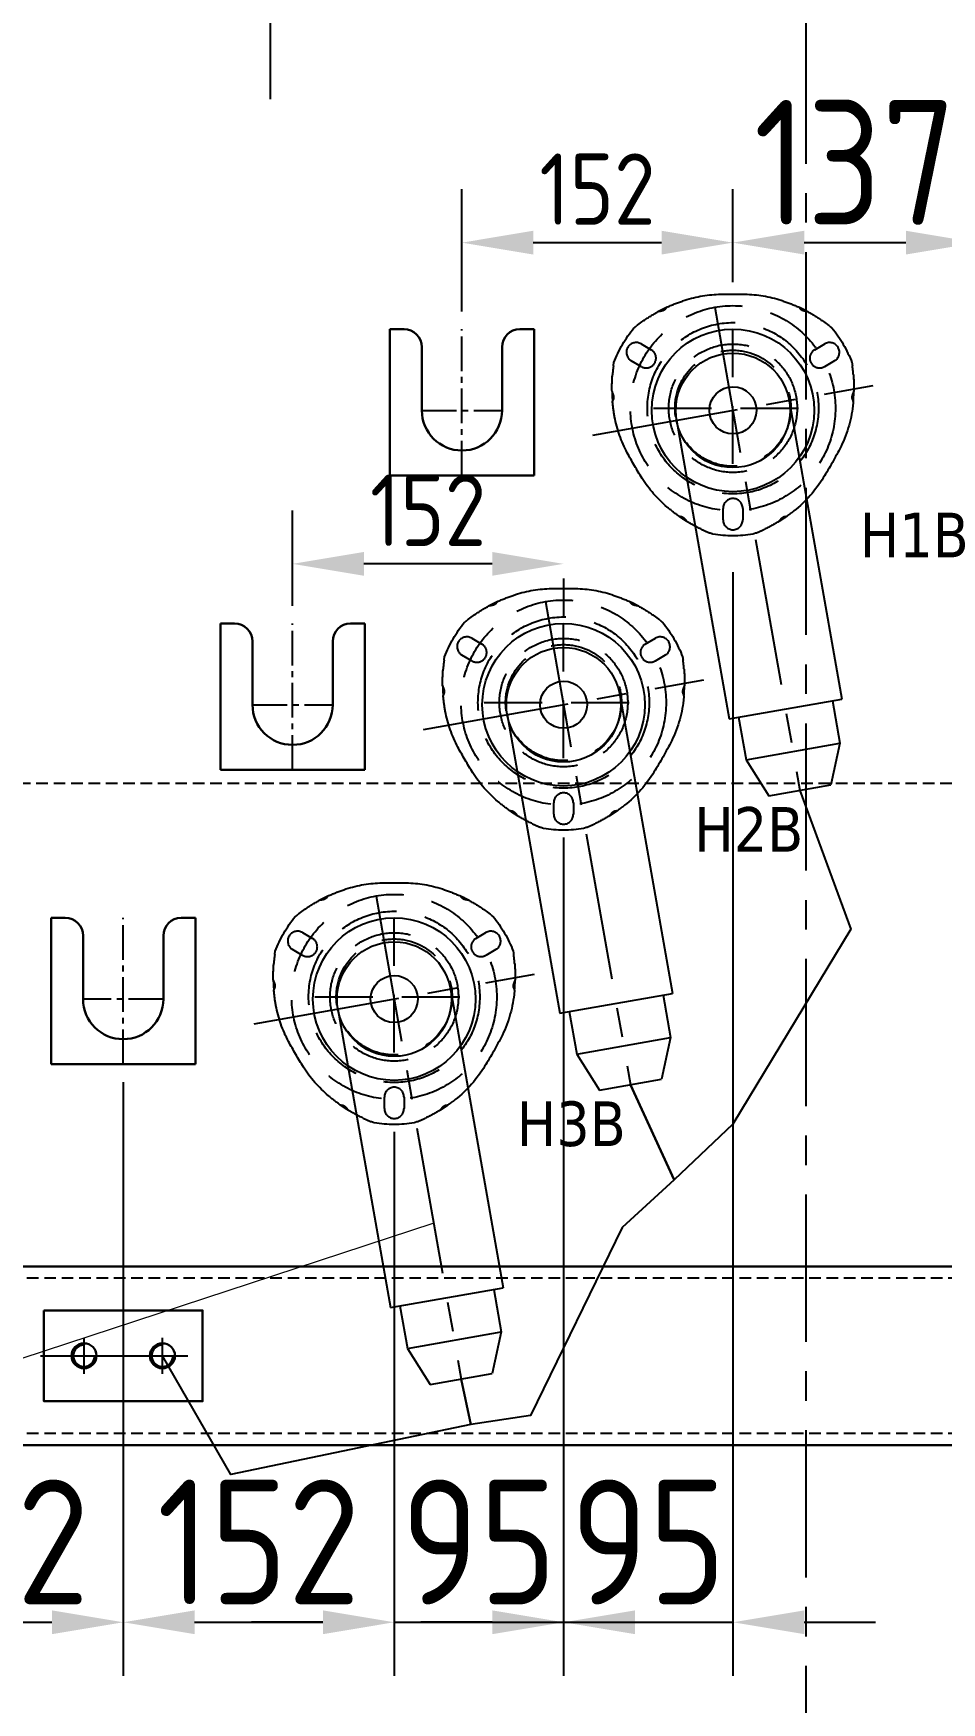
# Model space of a CAD drawing. Header units: millimetres. Extents: x 116956 to 138384, y -169944 to -162492.
# Drawn here: x 130313 to 130823, y -165292 to -164356 of the extents above; entities that cross this region are included whole.
import ezdxf

# ---------------------------------------------------------------- set-up
doc = ezdxf.new("R2010")
doc.units = ezdxf.units.MM
doc.header["$LTSCALE"] = 13
for name, pattern in [('CENTER2', [1.125, 0.75, -0.125, 0.125, -0.125]), ('CENTERX2', [101.6, 63.5, -12.7, 12.7, -12.7]), ('DASHED', [0.75, 0.5, -0.25])]:
    doc.linetypes.add(name, pattern=pattern)
for name, color, linetype in [('1', 4, 'Continuous'), ('4虚线层', 6, 'DASHED'), ('中心线', 1, 'CENTER2'), ('粗实线', 4, 'Continuous')]:
    doc.layers.add(name, color=color, linetype=linetype)
doc.layers.add('标注、文本', color=3, linetype='Continuous', lineweight=25)
doc.layers.add('铁心', color=3, linetype='Continuous', lineweight=0)
doc.styles.get("Standard").update_dxf_attribs({"font": 'gbenor.shx', "bigfont": 'gbcbig.shx'})
doc.styles.add('Tahoma$001', font='tahoma.ttf', dxfattribs={"height": 2.159784})
doc.dimstyles.new('1-15', dxfattribs={"dimscale": 20, "dimtxt": 3.5, "dimasz": 2, "dimexe": 1.5, "dimexo": 0.5, "dimgap": 0.5, "dimtad": 1, "dimtoh": 1, "dimdec": 1, "dimdsep": 46, "dimtxsty": 'Standard', "dimcen": 2.5, "dimclrd": 3, "dimclre": 3, "dimclrt": 3, "dimadec": 0, "dimazin": 2, "dimtfac": 1, "dimtdec": 1, "dimtmove": 0, "dimatfit": 2, "dimfxl": 1, "dimarcsym": 0})

# ---------------------------------------------------------------- blocks, each defined once
blk = doc.blocks.new('0.020')
at = {"layer": '中心线', "ltscale": 2}
for p, q in [((13611.24, 16499.07), (13611.24, 16581.07)), ((13588.74, 16535.57), (13633.74, 16535.57))]:
    blk.add_line(p, q, dxfattribs=at)
at = {"layer": '粗实线', "lineweight": 30}
for p, q in [((13570.74, 16499.07), (13570.74, 16581.07)), ((13570.74, 16581.07), (13578.74, 16581.07)), ((13643.74, 16581.07), (13651.74, 16581.07)), ((13651.74, 16499.07), (13651.74, 16581.07)), ((13588.74, 16535.57), (13588.74, 16571.07)), ((13633.74, 16535.57), (13633.74, 16571.07)), ((13570.74, 16499.07), (13651.74, 16499.07))]:
    blk.add_line(p, q, dxfattribs=at)
for centre, radius, start, end in [((13578.74, 16571.07), 10, 0, 90), ((13643.74, 16571.07), 10, 90, 180), ((13611.24, 16535.57), 22.5, 180, 0)]:
    blk.add_arc(centre, radius, start, end, dxfattribs=at)
blk = doc.blocks.new('*D1474')
at = {"layer": 'Defpoints', "color": 0, "transparency": 16777216}
for p in [(130363.42, -164933.66), (130211.42, -164961.63), (130363.42, -165246.52)]:
    blk.add_point(p, dxfattribs=at)
at = {"layer": '标注、文本', "color": 3, "lineweight": -2, "transparency": 16777216}
for p, q in [((130363.42, -164943.66), (130363.42, -165276.52)), ((130211.42, -164971.63), (130211.42, -165276.52)), ((130251.42, -165246.52), (130323.42, -165246.52))]:
    blk.add_line(p, q, dxfattribs=at)
at = {"layer": '标注、文本', "color": 3, "transparency": 16777216}
for points in [[(130251.42, -165239.86), (130251.42, -165253.19), (130211.42, -165246.52)], [(130323.42, -165239.86), (130323.42, -165253.19), (130363.42, -165246.52)]]:
    blk.add_solid(points, dxfattribs=at)
at = {"layer": '标注、文本', "color": 3, "transparency": 16777216, "insert": (130287.42, -165201.52), "char_height": 70, "attachment_point": 5}
blk.add_mtext('152', dxfattribs=at)
blk = doc.blocks.new('*D1475')
at = {"layer": 'Defpoints', "color": 0, "transparency": 16777216}
for p in [(130363.42, -164933.66), (130515.42, -164961.63), (130515.42, -165246.52)]:
    blk.add_point(p, dxfattribs=at)
at = {"layer": '标注、文本', "color": 3, "lineweight": -2, "transparency": 16777216}
for p, q in [((130363.42, -164943.66), (130363.42, -165276.52)), ((130515.42, -164971.63), (130515.42, -165276.52)), ((130403.42, -165246.52), (130475.42, -165246.52))]:
    blk.add_line(p, q, dxfattribs=at)
at = {"layer": '标注、文本', "color": 3, "transparency": 16777216}
for points in [[(130403.42, -165239.86), (130403.42, -165253.19), (130363.42, -165246.52)], [(130475.42, -165239.86), (130475.42, -165253.19), (130515.42, -165246.52)]]:
    blk.add_solid(points, dxfattribs=at)
at = {"layer": '标注、文本', "color": 3, "transparency": 16777216, "insert": (130439.42, -165201.52), "char_height": 70, "attachment_point": 5}
blk.add_mtext('152', dxfattribs=at)
blk = doc.blocks.new('*D1476')
at = {"layer": 'Defpoints', "color": 0, "transparency": 16777216}
for p in [(130610.42, -164812.9), (130515.42, -164961.63), (130610.42, -165246.52)]:
    blk.add_point(p, dxfattribs=at)
at = {"layer": '标注、文本', "color": 3, "lineweight": -2, "transparency": 16777216}
for p, q in [((130610.42, -164822.9), (130610.42, -165276.52)), ((130515.42, -164971.63), (130515.42, -165276.52)), ((130475.42, -165246.52), (130435.42, -165246.52)), ((130515.42, -165246.52), (130610.42, -165246.52)), ((130650.42, -165246.52), (130690.42, -165246.52))]:
    blk.add_line(p, q, dxfattribs=at)
at = {"layer": '标注、文本', "color": 3, "transparency": 16777216}
for points in [[(130475.42, -165239.86), (130475.42, -165253.19), (130515.42, -165246.52)], [(130650.42, -165239.86), (130650.42, -165253.19), (130610.42, -165246.52)]]:
    blk.add_solid(points, dxfattribs=at)
at = {"layer": '标注、文本', "color": 3, "transparency": 16777216, "insert": (130562.92, -165201.52), "char_height": 70, "attachment_point": 5}
blk.add_mtext('95', dxfattribs=at)
blk = doc.blocks.new('*D1477')
at = {"layer": 'Defpoints', "color": 0, "transparency": 16777216}
for p in [(130705.42, -164647.9), (130610.42, -164796.63), (130705.42, -165246.52)]:
    blk.add_point(p, dxfattribs=at)
at = {"layer": '标注、文本', "color": 3, "lineweight": -2, "transparency": 16777216}
for p, q in [((130705.42, -164657.9), (130705.42, -165276.52)), ((130610.42, -164806.63), (130610.42, -165276.52)), ((130570.42, -165246.52), (130530.42, -165246.52)), ((130610.42, -165246.52), (130705.42, -165246.52)), ((130745.42, -165246.52), (130785.42, -165246.52))]:
    blk.add_line(p, q, dxfattribs=at)
at = {"layer": '标注、文本', "color": 3, "transparency": 16777216}
for points in [[(130570.42, -165239.86), (130570.42, -165253.19), (130610.42, -165246.52)], [(130745.42, -165239.86), (130745.42, -165253.19), (130705.42, -165246.52)]]:
    blk.add_solid(points, dxfattribs=at)
at = {"layer": '标注、文本', "color": 3, "transparency": 16777216, "insert": (130657.92, -165201.52), "char_height": 70, "attachment_point": 5}
blk.add_mtext('95', dxfattribs=at)
blk = doc.blocks.new('*D1480')
at = {"layer": 'Defpoints', "color": 0, "transparency": 16777216}
for p in [(130458.42, -164653.2), (130610.42, -164651.42), (130458.42, -164686.66)]:
    blk.add_point(p, dxfattribs=at)
at = {"layer": '标注、文本', "color": 3, "lineweight": -2, "transparency": 16777216}
for p, q in [((130458.42, -164676.66), (130458.42, -164623.2)), ((130570.42, -164653.2), (130498.42, -164653.2)), ((130610.42, -164661.42), (130610.42, -164683.2))]:
    blk.add_line(p, q, dxfattribs=at)
at = {"layer": '标注、文本', "color": 3, "transparency": 16777216}
for points in [[(130498.42, -164646.53), (130498.42, -164659.86), (130458.42, -164653.2)], [(130570.42, -164646.53), (130570.42, -164659.86), (130610.42, -164653.2)]]:
    blk.add_solid(points, dxfattribs=at)
at = {"layer": '标注、文本', "color": 3, "transparency": 16777216, "insert": (130534.42, -164623.2), "char_height": 40, "attachment_point": 5}
blk.add_mtext('152', dxfattribs=at)
blk = doc.blocks.new('*D1481')
at = {"layer": 'Defpoints', "color": 0, "transparency": 16777216}
for p in [(130705.42, -164473.14), (130705.42, -164505.26), (130553.42, -164521.66)]:
    blk.add_point(p, dxfattribs=at)
at = {"layer": '标注、文本', "color": 3, "lineweight": -2, "transparency": 16777216}
for p, q in [((130553.42, -164511.66), (130553.42, -164443.14)), ((130705.42, -164495.26), (130705.42, -164443.14)), ((130593.42, -164473.14), (130665.42, -164473.14))]:
    blk.add_line(p, q, dxfattribs=at)
at = {"layer": '标注、文本', "color": 3, "transparency": 16777216}
for points in [[(130593.42, -164466.47), (130593.42, -164479.8), (130553.42, -164473.14)], [(130665.42, -164466.47), (130665.42, -164479.8), (130705.42, -164473.14)]]:
    blk.add_solid(points, dxfattribs=at)
at = {"layer": '标注、文本', "color": 3, "transparency": 16777216, "insert": (130629.42, -164443.14), "char_height": 40, "attachment_point": 5}
blk.add_mtext('152', dxfattribs=at)
blk = doc.blocks.new('*D1482')
at = {"layer": 'Defpoints', "color": 0, "transparency": 16777216}
for p in [(130842.43, -164473.14), (130705.42, -164502.69), (130842.43, -164502.69)]:
    blk.add_point(p, dxfattribs=at)
at = {"layer": '标注、文本', "color": 3, "lineweight": -2, "transparency": 16777216}
for p, q in [((130705.42, -164492.69), (130705.42, -164443.14)), ((130842.43, -164492.69), (130842.43, -164443.14)), ((130745.42, -164473.14), (130802.43, -164473.14))]:
    blk.add_line(p, q, dxfattribs=at)
at = {"layer": '标注、文本', "color": 3, "transparency": 16777216}
for points in [[(130745.42, -164466.47), (130745.42, -164479.8), (130705.42, -164473.14)], [(130802.43, -164466.47), (130802.43, -164479.8), (130842.43, -164473.14)]]:
    blk.add_solid(points, dxfattribs=at)
at = {"layer": '标注、文本', "color": 3, "transparency": 16777216, "insert": (130773.92, -164428.14), "char_height": 70, "attachment_point": 5}
blk.add_mtext('137', dxfattribs=at)
blk = doc.blocks.new('2556')
at = {"layer": '1', "color": 1, "linetype": 'CENTERX2', "lineweight": -3, "ltscale": 0.1}
for p, q in [((57895.69, -155396.43), (57895.69, -155671.43)), ((57815.83, -155455.09), (57975.54, -155455.09))]:
    blk.add_line(p, q, dxfattribs=at)
at = {"layer": '标注、文本'}
for p, q in [((57863.59, -155455.09), (57863.59, -155625.09)), ((57927.78, -155455.09), (57927.78, -155625.09)), ((57863.59, -155625.09), (57927.78, -155625.09)), ((57868.94, -155625.09), (57868.94, -155649.21)), ((57922.43, -155625.09), (57922.43, -155649.21)), ((57868.94, -155649.21), (57922.43, -155649.21)), ((57868.94, -155649.21), (57878.06, -155671.43)), ((57922.43, -155649.21), (57913.31, -155671.43)), ((57878.06, -155671.43), (57913.31, -155671.43))]:
    blk.add_line(p, q, dxfattribs=at)
for radius in [45.57, 32.09, 13.21]:
    blk.add_circle((57895.69, -155455.09), radius, dxfattribs=at)
blk = doc.blocks.new('A$C03F92070')
at = {"layer": '4虚线层', "ltscale": 5}
for p, q in [((67.85, 40.24), (67.85, 116.01)), ((16.36, 107.57), (21.99, 104.32)), ((113.71, 104.32), (119.34, 107.57)), ((16.49, 94.79), (10.86, 98.04)), ((124.84, 98.04), (119.21, 94.79)), ((23.33, 71.49), (112.37, 71.49)), ((62.35, 8.86), (62.35, 15.36)), ((73.35, 15.36), (73.35, 8.86))]:
    blk.add_line(p, q, dxfattribs=at)
for radius in [57.5, 48, 36, 32.5]:
    blk.add_circle((67.85, 71.49), radius, dxfattribs=at)
at = {"layer": '4虚线层', "ltscale": 5, "extrusion": (0, 0, -1)}
for centre, radius, start, end in [((-68.85, 46.49), 90, 64.92451, 71.02185), ((-62.34, 65.41), 70, 71.02185, 87.94531), ((-67.85, -88.03), 223.54, 87.94531, 92.05469), ((-73.35, 65.41), 70, 92.05469, 108.97815), ((-66.85, 46.49), 90, 108.97815, 115.07549), ((-68.85, 46.49), 90, 55.4521, 61.38179), ((-66.85, 46.49), 90, 118.61821, 124.5479), ((-67.85, 71.49), 71.5, 20.96454, 39.03546), ((-68.85, 46.49), 90, 51.08313, 52.23427), ((-66.85, 46.49), 90, 127.76573, 128.91687), ((-67.85, 71.49), 71.5, 140.96454, 159.03546), ((-90, 83.12), 90, 7.76573, 8.91687), ((-45.7, 83.12), 90, 171.08313, 172.23427), ((-90, 83.12), 90, 358.61821, 4.5479), ((-45.7, 83.12), 90, 175.4521, 181.38179), ((-90, 83.12), 90, 349.46719, 355.07549), ((-45.7, 83.12), 90, 184.92451, 186.60228), ((-70.33, 79.46), 70, 331.9245, 349.46719), ((-65.57, 80.82), 70, 186.60228, 207.21776), ((70.97, 151.05), 223.54, 207.21776, 212.35682), ((-205.81, 151.73), 223.54, 327.65027, 331.9245), ((-76.09, 69.57), 70, 310.17076, 327.65027), ((-58.73, 68.87), 70, 212.35682, 233.02623), ((-89, 84.85), 90, 304.92451, 310.17076), ((-46.7, 84.85), 90, 233.02623, 235.07549), ((-89, 84.85), 90, 295.4521, 301.38179), ((-89, 84.85), 90, 291.08313, 292.23427), ((-67.85, 71.49), 71.5, 260.96454, 279.03546), ((-46.7, 84.85), 90, 247.76573, 248.91687), ((-46.7, 84.85), 90, 238.61821, 244.5479)]:
    blk.add_arc(centre, radius, start, end, dxfattribs=at)
at = {"layer": '4虚线层', "ltscale": 5}
for centre, start, end in [((13.61, 102.81), 60, 240), ((19.24, 99.56), 240, 60), ((116.46, 99.56), 120, 300), ((122.09, 102.81), 300, 120), ((67.85, 15.36), 0, 180), ((67.85, 8.86), 180, 0)]:
    blk.add_arc(centre, 5.5, start, end, dxfattribs=at)
for points, knots in [([(30.89, 128.1), (30.89, 128.1), (30.88, 128.1), (30.83, 128.07), (30.76, 128.04), (30.57, 127.95), (30.45, 127.89), (30.18, 127.77), (30.03, 127.69), (29.7, 127.53), (29.52, 127.45), (29.16, 127.27), (28.96, 127.17), (28.58, 126.98), (28.39, 126.89), (27.99, 126.69), (27.8, 126.59), (27.42, 126.39), (27.24, 126.3), (26.87, 126.11), (26.7, 126.02), (26.39, 125.85), (26.24, 125.77), (25.98, 125.63), (25.87, 125.57), (25.69, 125.47), (25.63, 125.44), (25.58, 125.41), (25.57, 125.4), (25.57, 125.4), (25.57, 125.4), (25.57, 125.4)], [0, 0, 0, 0, 0.043819, 0.043819, 0.119878, 0.119878, 0.195937, 0.195937, 0.271996, 0.271996, 0.348055, 0.348055, 0.424114, 0.424114, 0.500173, 0.500173, 0.576231, 0.576231, 0.65229, 0.65229, 0.728349, 0.728349, 0.804408, 0.804408, 0.880467, 0.880467, 0.956526, 0.956526, 0.994556, 0.994556, 1, 1, 1, 1]), ([(30.71, 128.01), (30.65, 127.99), (30.59, 127.94), (30.48, 127.84), (30.42, 127.77), (30.3, 127.62), (30.24, 127.54), (30.11, 127.35), (30.04, 127.25), (29.89, 127.05), (29.81, 126.95), (29.62, 126.74), (29.51, 126.65), (29.29, 126.47), (29.16, 126.4), (28.9, 126.26), (28.77, 126.2), (28.36, 126.06), (28.08, 125.99), (27.53, 125.87), (27.26, 125.83), (26.87, 125.76), (26.75, 125.74), (26.5, 125.7), (26.38, 125.67), (26.05, 125.61), (25.85, 125.56), (25.74, 125.5)], [0, 0, 0, 0, 0.0625, 0.0625, 0.125, 0.125, 0.1875, 0.1875, 0.25, 0.25, 0.3125, 0.3125, 0.375, 0.375, 0.4375, 0.4375, 0.5, 0.5, 0.625, 0.625, 0.75, 0.75, 0.8125, 0.8125, 0.875, 0.875, 1, 1, 1, 1]), ([(110.13, 125.4), (110.13, 125.4), (110.13, 125.4), (110.13, 125.4), (110.12, 125.41), (110.07, 125.44), (110.01, 125.47), (109.83, 125.57), (109.72, 125.63), (109.46, 125.77), (109.31, 125.85), (108.99, 126.02), (108.81, 126.11), (108.45, 126.3), (108.26, 126.4), (107.88, 126.6), (107.68, 126.7), (107.29, 126.9), (107.1, 127), (106.72, 127.18), (106.53, 127.28), (106.16, 127.46), (105.99, 127.54), (105.66, 127.7), (105.51, 127.77), (105.24, 127.9), (105.12, 127.95), (104.94, 128.04), (104.87, 128.07), (104.82, 128.09), (104.81, 128.1), (104.8, 128.1), (104.8, 128.1), (104.8, 128.1)], [0, 0, 0, 0, 0.005743, 0.005743, 0.043766, 0.043766, 0.119813, 0.119813, 0.195859, 0.195859, 0.271906, 0.271906, 0.347952, 0.347952, 0.423999, 0.423999, 0.500046, 0.500046, 0.576092, 0.576092, 0.652139, 0.652139, 0.728185, 0.728185, 0.804232, 0.804232, 0.880279, 0.880279, 0.956325, 0.956325, 0.994349, 0.994349, 1, 1, 1, 1]), ([(109.96, 125.5), (109.9, 125.53), (109.83, 125.55), (109.65, 125.6), (109.54, 125.63), (109.21, 125.7), (108.96, 125.74), (108.44, 125.83), (108.17, 125.87), (107.63, 125.99), (107.34, 126.06), (106.94, 126.2), (106.8, 126.26), (106.54, 126.39), (106.42, 126.47), (106.19, 126.64), (106.08, 126.74), (105.9, 126.94), (105.81, 127.05), (105.66, 127.25), (105.59, 127.35), (105.46, 127.53), (105.39, 127.62), (105.28, 127.77), (105.22, 127.84), (105.11, 127.94), (105.05, 127.99), (104.99, 128.01)], [0, 0, 0, 0, 0.0625, 0.0625, 0.125, 0.125, 0.25, 0.25, 0.375, 0.375, 0.5, 0.5, 0.5625, 0.5625, 0.625, 0.625, 0.6875, 0.6875, 0.75, 0.75, 0.8125, 0.8125, 0.875, 0.875, 0.9375, 0.9375, 1, 1, 1, 1]), ([(13.95, 117.81), (13.92, 117.79), (13.88, 117.76), (13.82, 117.71), (13.77, 117.67), (13.74, 117.65), (13.73, 117.64)], [0, 0, 0, 0, 0.272943, 0.542517, 0.809704, 1, 1, 1, 1]), ([(14.22, 118.02), (14.2, 118), (14.15, 117.96), (14.08, 117.91), (14.01, 117.86), (13.97, 117.82), (13.95, 117.81)], [0, 0, 0, 0, 0.251777, 0.501943, 0.751136, 1, 1, 1, 1]), ([(14.55, 118.27), (14.52, 118.25), (14.46, 118.2), (14.38, 118.14), (14.3, 118.08), (14.25, 118.04), (14.22, 118.02)], [0, 0, 0, 0, 0.251749, 0.501948, 0.751171, 1, 1, 1, 1]), ([(15.74, 119.15), (15.69, 119.12), (15.59, 119.05), (15.45, 118.94), (15.32, 118.84), (15.18, 118.74), (15.05, 118.65), (14.92, 118.55), (14.8, 118.45), (14.67, 118.36), (14.59, 118.3), (14.55, 118.27)], [0, 0, 0, 0, 0.114473, 0.22719, 0.338528, 0.448878, 0.558641, 0.668227, 0.778044, 0.888502, 1, 1, 1, 1]), ([(17.82, 120.63), (17.81, 120.62), (17.74, 120.57), (17.58, 120.46), (17.28, 120.26), (16.94, 120.02), (16.6, 119.78), (16.29, 119.55), (16.01, 119.35), (15.83, 119.22), (15.74, 119.15)], [0, 0, 0, 0, 0.026865, 0.187364, 0.351072, 0.511786, 0.674931, 0.783277, 0.891149, 1, 1, 1, 1]), ([(119.96, 119.15), (119.92, 119.19), (119.82, 119.25), (119.69, 119.35), (119.55, 119.45), (119.41, 119.55), (119.28, 119.65), (119.06, 119.81), (118.76, 120.02), (118.42, 120.26), (118.12, 120.46), (117.96, 120.57), (117.89, 120.62), (117.88, 120.63)], [0, 0, 0, 0, 0.05466, 0.108896, 0.162888, 0.216817, 0.270864, 0.325211, 0.488741, 0.649833, 0.813717, 0.974388, 1, 1, 1, 1]), ([(121.15, 118.27), (121.11, 118.3), (121.03, 118.36), (120.9, 118.45), (120.78, 118.55), (120.65, 118.65), (120.52, 118.74), (120.38, 118.84), (120.25, 118.94), (120.1, 119.05), (120.01, 119.12), (119.96, 119.15)], [0, 0, 0, 0, 0.111498, 0.221956, 0.331773, 0.441359, 0.551122, 0.661472, 0.77281, 0.885527, 1, 1, 1, 1]), ([(121.48, 118.02), (121.45, 118.04), (121.4, 118.08), (121.32, 118.14), (121.23, 118.2), (121.18, 118.25), (121.15, 118.27)], [0, 0, 0, 0, 0.248829, 0.498052, 0.748251, 1, 1, 1, 1]), ([(121.75, 117.81), (121.73, 117.82), (121.69, 117.86), (121.62, 117.91), (121.55, 117.96), (121.5, 118), (121.48, 118.02)], [0, 0, 0, 0, 0.248864, 0.498057, 0.748223, 1, 1, 1, 1]), ([(121.97, 117.64), (121.96, 117.65), (121.93, 117.67), (121.88, 117.71), (121.82, 117.76), (121.78, 117.79), (121.75, 117.81)], [0, 0, 0, 0, 0.190293, 0.457482, 0.727057, 1, 1, 1, 1]), ([(0.69, 94.25), (0.68, 94.21), (0.67, 94.11), (0.65, 93.95), (0.63, 93.8), (0.61, 93.64), (0.59, 93.47), (0.57, 93.31), (0.55, 93.14), (0.53, 92.96), (0.52, 92.85), (0.52, 92.79)], [0, 0, 0, 0, 0.111498, 0.221956, 0.331773, 0.441359, 0.551122, 0.661472, 0.77281, 0.885527, 1, 1, 1, 1]), ([(0.74, 94.67), (0.73, 94.63), (0.73, 94.57), (0.71, 94.47), (0.7, 94.36), (0.69, 94.29), (0.69, 94.25)], [0, 0, 0, 0, 0.248829, 0.498052, 0.748251, 1, 1, 1, 1]), ([(0.82, 95.29), (0.82, 95.27), (0.81, 95.24), (0.81, 95.17), (0.8, 95.1), (0.79, 95.04), (0.78, 95.01)], [0, 0, 0, 0, 0.190297, 0.457484, 0.727058, 1, 1, 1, 1]), ([(134.92, 95.01), (134.91, 95.04), (134.9, 95.1), (134.89, 95.17), (134.89, 95.24), (134.88, 95.27), (134.88, 95.29)], [0, 0, 0, 0, 0.272943, 0.542517, 0.809704, 1, 1, 1, 1]), ([(134.96, 94.67), (134.96, 94.7), (134.95, 94.76), (134.94, 94.85), (134.93, 94.93), (134.92, 94.98), (134.92, 95.01)], [0, 0, 0, 0, 0.251777, 0.501943, 0.751136, 1, 1, 1, 1]), ([(135.01, 94.25), (135.01, 94.29), (135, 94.36), (134.99, 94.47), (134.97, 94.57), (134.96, 94.63), (134.96, 94.67)], [0, 0, 0, 0, 0.251749, 0.501948, 0.751171, 1, 1, 1, 1]), ([(135.18, 92.79), (135.18, 92.85), (135.16, 92.96), (135.15, 93.14), (135.13, 93.31), (135.11, 93.47), (135.09, 93.64), (135.07, 93.8), (135.05, 93.95), (135.03, 94.11), (135.02, 94.21), (135.01, 94.25)], [0, 0, 0, 0, 0.114473, 0.22719, 0.338528, 0.448878, 0.558641, 0.668227, 0.778044, 0.888502, 1, 1, 1, 1]), ([(0.52, 92.79), (0.51, 92.73), (0.5, 92.62), (0.48, 92.45), (0.46, 92.28), (0.45, 92.11), (0.43, 91.95), (0.4, 91.68), (0.37, 91.32), (0.33, 90.9), (0.3, 90.54), (0.29, 90.34), (0.28, 90.26), (0.28, 90.25)], [0, 0, 0, 0, 0.05466, 0.108897, 0.162889, 0.216817, 0.270864, 0.325211, 0.488741, 0.649833, 0.813717, 0.974388, 1, 1, 1, 1]), ([(135.42, 90.25), (135.42, 90.26), (135.41, 90.34), (135.4, 90.54), (135.37, 90.9), (135.33, 91.31), (135.29, 91.73), (135.25, 92.11), (135.22, 92.45), (135.2, 92.67), (135.18, 92.79)], [0, 0, 0, 0, 0.026865, 0.187364, 0.351073, 0.511786, 0.674931, 0.783277, 0.891149, 1, 1, 1, 1]), ([(0.02, 81.15), (0.02, 81.15), (0.02, 81.15), (0.02, 81.15), (0.02, 81.14), (0.02, 81.08), (0.02, 81.01), (0.02, 80.81), (0.03, 80.68), (0.04, 80.38), (0.04, 80.21), (0.05, 79.85), (0.06, 79.65), (0.08, 79.24), (0.09, 79.03), (0.11, 78.6), (0.12, 78.38), (0.14, 77.94), (0.16, 77.72), (0.18, 77.3), (0.2, 77.09), (0.23, 76.68), (0.24, 76.49), (0.27, 76.13), (0.28, 75.96), (0.3, 75.67), (0.32, 75.54), (0.33, 75.33), (0.34, 75.26), (0.34, 75.2), (0.35, 75.19), (0.35, 75.19), (0.35, 75.19), (0.35, 75.19)], [0, 0, 0, 0, 0.005743, 0.005743, 0.043766, 0.043766, 0.119813, 0.119813, 0.195859, 0.195859, 0.271906, 0.271906, 0.347952, 0.347952, 0.423999, 0.423999, 0.500046, 0.500046, 0.576092, 0.576092, 0.652139, 0.652139, 0.728185, 0.728185, 0.804232, 0.804232, 0.880279, 0.880279, 0.956325, 0.956325, 0.994349, 0.994349, 1, 1, 1, 1]), ([(0.02, 80.95), (0.02, 80.89), (0.04, 80.81), (0.08, 80.63), (0.12, 80.53), (0.22, 80.21), (0.31, 79.97), (0.5, 79.47), (0.59, 79.22), (0.76, 78.69), (0.85, 78.41), (0.92, 77.98), (0.94, 77.84), (0.96, 77.55), (0.95, 77.4), (0.91, 77.12), (0.88, 76.97), (0.8, 76.71), (0.75, 76.59), (0.65, 76.35), (0.6, 76.24), (0.51, 76.03), (0.47, 75.94), (0.39, 75.76), (0.37, 75.68), (0.33, 75.53), (0.32, 75.46), (0.33, 75.4)], [0, 0, 0, 0, 0.0625, 0.0625, 0.125, 0.125, 0.25, 0.25, 0.375, 0.375, 0.5, 0.5, 0.5625, 0.5625, 0.625, 0.625, 0.6875, 0.6875, 0.75, 0.75, 0.8125, 0.8125, 0.875, 0.875, 0.9375, 0.9375, 1, 1, 1, 1]), ([(135.37, 75.4), (135.38, 75.46), (135.37, 75.53), (135.33, 75.68), (135.31, 75.76), (135.23, 75.94), (135.19, 76.03), (135.1, 76.24), (135.04, 76.35), (134.95, 76.58), (134.9, 76.71), (134.82, 76.97), (134.79, 77.11), (134.75, 77.4), (134.74, 77.54), (134.76, 77.83), (134.78, 77.98), (134.85, 78.4), (134.93, 78.68), (135.11, 79.21), (135.2, 79.47), (135.34, 79.84), (135.38, 79.96), (135.47, 80.2), (135.51, 80.31), (135.62, 80.63), (135.68, 80.83), (135.68, 80.95)], [0, 0, 0, 0, 0.0625, 0.0625, 0.125, 0.125, 0.1875, 0.1875, 0.25, 0.25, 0.3125, 0.3125, 0.375, 0.375, 0.4375, 0.4375, 0.5, 0.5, 0.625, 0.625, 0.75, 0.75, 0.8125, 0.8125, 0.875, 0.875, 1, 1, 1, 1]), ([(135.35, 75.19), (135.35, 75.19), (135.35, 75.2), (135.36, 75.26), (135.37, 75.34), (135.38, 75.54), (135.4, 75.67), (135.42, 75.97), (135.43, 76.14), (135.46, 76.51), (135.48, 76.7), (135.5, 77.11), (135.52, 77.32), (135.54, 77.75), (135.56, 77.97), (135.58, 78.41), (135.59, 78.62), (135.61, 79.05), (135.62, 79.26), (135.64, 79.67), (135.65, 79.86), (135.66, 80.22), (135.66, 80.39), (135.67, 80.68), (135.67, 80.81), (135.68, 81.01), (135.68, 81.08), (135.68, 81.14), (135.68, 81.15), (135.68, 81.15), (135.68, 81.15), (135.68, 81.15)], [0, 0, 0, 0, 0.043819, 0.043819, 0.119878, 0.119878, 0.195937, 0.195937, 0.271996, 0.271996, 0.348055, 0.348055, 0.424114, 0.424114, 0.500173, 0.500173, 0.576232, 0.576232, 0.65229, 0.65229, 0.728349, 0.728349, 0.804408, 0.804408, 0.880467, 0.880467, 0.956526, 0.956526, 0.994556, 0.994556, 1, 1, 1, 1]), ([(37.3, 11.18), (37.3, 11.18), (37.31, 11.17), (37.36, 11.14), (37.42, 11.09), (37.59, 10.98), (37.7, 10.9), (37.95, 10.73), (38.09, 10.63), (38.39, 10.43), (38.55, 10.32), (38.89, 10.09), (39.07, 9.97), (39.42, 9.73), (39.61, 9.61), (39.98, 9.37), (40.16, 9.26), (40.51, 9.03), (40.69, 8.91), (41.04, 8.69), (41.2, 8.59), (41.51, 8.4), (41.65, 8.31), (41.9, 8.16), (42.01, 8.09), (42.18, 7.99), (42.24, 7.95), (42.29, 7.92), (42.3, 7.91), (42.3, 7.91), (42.3, 7.91), (42.3, 7.91)], [0, 0, 0, 0, 0.043819, 0.043819, 0.119878, 0.119878, 0.195937, 0.195937, 0.271996, 0.271996, 0.348055, 0.348055, 0.424114, 0.424114, 0.500173, 0.500173, 0.576231, 0.576231, 0.65229, 0.65229, 0.728349, 0.728349, 0.804408, 0.804408, 0.880467, 0.880467, 0.956526, 0.956526, 0.994556, 0.994556, 1, 1, 1, 1]), ([(37.47, 11.06), (37.52, 11.02), (37.59, 11), (37.73, 10.95), (37.82, 10.93), (38.01, 10.91), (38.11, 10.9), (38.34, 10.88), (38.46, 10.87), (38.71, 10.83), (38.85, 10.81), (39.11, 10.75), (39.25, 10.71), (39.52, 10.6), (39.64, 10.53), (39.89, 10.37), (40.01, 10.29), (40.34, 10.01), (40.54, 9.8), (40.91, 9.38), (41.09, 9.17), (41.34, 8.87), (41.42, 8.77), (41.58, 8.58), (41.66, 8.48), (41.88, 8.23), (42.02, 8.08), (42.13, 8.02)], [0, 0, 0, 0, 0.0625, 0.0625, 0.125, 0.125, 0.1875, 0.1875, 0.25, 0.25, 0.3125, 0.3125, 0.375, 0.375, 0.4375, 0.4375, 0.5, 0.5, 0.625, 0.625, 0.75, 0.75, 0.8125, 0.8125, 0.875, 0.875, 1, 1, 1, 1]), ([(93.4, 7.91), (93.4, 7.91), (93.4, 7.91), (93.4, 7.91), (93.41, 7.92), (93.46, 7.95), (93.52, 7.99), (93.69, 8.09), (93.8, 8.16), (94.06, 8.32), (94.2, 8.4), (94.51, 8.6), (94.68, 8.7), (95.02, 8.92), (95.2, 9.04), (95.56, 9.27), (95.75, 9.39), (96.12, 9.63), (96.3, 9.75), (96.65, 9.98), (96.83, 10.1), (97.16, 10.33), (97.32, 10.43), (97.62, 10.64), (97.76, 10.73), (98.01, 10.9), (98.11, 10.98), (98.28, 11.1), (98.34, 11.14), (98.39, 11.17), (98.4, 11.18), (98.4, 11.18), (98.4, 11.18), (98.4, 11.18)], [0, 0, 0, 0, 0.005743, 0.005743, 0.043766, 0.043766, 0.119813, 0.119813, 0.195859, 0.195859, 0.271906, 0.271906, 0.347952, 0.347952, 0.423999, 0.423999, 0.500046, 0.500046, 0.576092, 0.576092, 0.652139, 0.652139, 0.728185, 0.728185, 0.804232, 0.804232, 0.880279, 0.880279, 0.956325, 0.956325, 0.994349, 0.994349, 1, 1, 1, 1]), ([(93.57, 8.02), (93.62, 8.05), (93.68, 8.1), (93.82, 8.23), (93.89, 8.31), (94.11, 8.56), (94.27, 8.76), (94.61, 9.17), (94.79, 9.38), (95.16, 9.79), (95.36, 10), (95.69, 10.28), (95.8, 10.37), (96.05, 10.53), (96.18, 10.6), (96.44, 10.71), (96.58, 10.75), (96.85, 10.81), (96.98, 10.83), (97.24, 10.87), (97.36, 10.88), (97.58, 10.9), (97.69, 10.91), (97.88, 10.93), (97.96, 10.95), (98.11, 11), (98.18, 11.02), (98.23, 11.06)], [0, 0, 0, 0, 0.0625, 0.0625, 0.125, 0.125, 0.25, 0.25, 0.375, 0.375, 0.5, 0.5, 0.5625, 0.5625, 0.625, 0.625, 0.6875, 0.6875, 0.75, 0.75, 0.8125, 0.8125, 0.875, 0.875, 0.9375, 0.9375, 1, 1, 1, 1]), ([(50.31, 3.59), (50.32, 3.59), (50.4, 3.55), (50.57, 3.46), (50.9, 3.31), (51.28, 3.14), (51.66, 2.96), (52.01, 2.8), (52.32, 2.67), (52.52, 2.57), (52.63, 2.53)], [0, 0, 0, 0, 0.026866, 0.187364, 0.351073, 0.511786, 0.674931, 0.783277, 0.891149, 1, 1, 1, 1]), ([(52.63, 2.53), (52.68, 2.5), (52.79, 2.46), (52.95, 2.39), (53.11, 2.32), (53.26, 2.25), (53.41, 2.19), (53.56, 2.12), (53.7, 2.06), (53.85, 2), (53.94, 1.96), (53.98, 1.94)], [0, 0, 0, 0, 0.114473, 0.22719, 0.338528, 0.448878, 0.558641, 0.668227, 0.778044, 0.888502, 1, 1, 1, 1]), ([(53.98, 1.94), (54.02, 1.93), (54.09, 1.9), (54.18, 1.86), (54.28, 1.82), (54.34, 1.79), (54.37, 1.78)], [0, 0, 0, 0, 0.251749, 0.501948, 0.751171, 1, 1, 1, 1]), ([(54.37, 1.78), (54.4, 1.77), (54.45, 1.74), (54.54, 1.71), (54.61, 1.68), (54.66, 1.66), (54.69, 1.65)], [0, 0, 0, 0, 0.251777, 0.501943, 0.751136, 1, 1, 1, 1]), ([(54.69, 1.65), (54.71, 1.64), (54.77, 1.61), (54.84, 1.58), (54.9, 1.56), (54.93, 1.55), (54.94, 1.54)], [0, 0, 0, 0, 0.272943, 0.542518, 0.809705, 1, 1, 1, 1]), ([(80.76, 1.54), (80.77, 1.55), (80.8, 1.56), (80.86, 1.58), (80.93, 1.61), (80.99, 1.64), (81.01, 1.65)], [0, 0, 0, 0, 0.190295, 0.457482, 0.727057, 1, 1, 1, 1]), ([(81.01, 1.65), (81.04, 1.66), (81.08, 1.68), (81.16, 1.71), (81.25, 1.74), (81.3, 1.77), (81.33, 1.78)], [0, 0, 0, 0, 0.248864, 0.498057, 0.748223, 1, 1, 1, 1]), ([(81.33, 1.78), (81.36, 1.79), (81.42, 1.82), (81.52, 1.86), (81.61, 1.9), (81.68, 1.93), (81.72, 1.94)], [0, 0, 0, 0, 0.248829, 0.498052, 0.748251, 1, 1, 1, 1]), ([(81.72, 1.94), (81.76, 1.96), (81.85, 2), (82, 2.06), (82.14, 2.12), (82.29, 2.19), (82.44, 2.25), (82.59, 2.32), (82.75, 2.39), (82.91, 2.46), (83.02, 2.5), (83.07, 2.53)], [0, 0, 0, 0, 0.111498, 0.221956, 0.331773, 0.441359, 0.551122, 0.661472, 0.77281, 0.885527, 1, 1, 1, 1]), ([(83.07, 2.53), (83.12, 2.55), (83.23, 2.6), (83.38, 2.67), (83.54, 2.73), (83.69, 2.8), (83.84, 2.87), (84.09, 2.98), (84.42, 3.14), (84.8, 3.31), (85.13, 3.46), (85.3, 3.55), (85.38, 3.58), (85.39, 3.59)], [0, 0, 0, 0, 0.05466, 0.108897, 0.162889, 0.216817, 0.270864, 0.325211, 0.488741, 0.649834, 0.813718, 0.974389, 1, 1, 1, 1])]:
    blk.add_open_spline(points, degree=3, knots=knots, dxfattribs=at)
blk.add_open_spline([(0.82, 95.28), (0.81, 95.2), (0.82, 95.09), (0.84, 94.95)], degree=3, dxfattribs=at)

msp = doc.modelspace()

# ---------------------------------------------------------------- linework, layer by layer
at = {"layer": '1', "color": 1, "linetype": 'CENTERX2', "lineweight": -3, "ltscale": 0.1}
for p, q in [((130746.422, -165749.709), (130746.422, -163398.12)), ((130446.076, -164392.738), (130446.076, -164225.653)), ((130363.422, -165067.022), (130363.422, -165127.297)), ((130341.422, -165107.167), (130341.422, -165087.151)), ((130385.422, -165107.167), (130385.422, -165087.151)), ((130317.1, -165097.159), (130409.745, -165097.159))]:
    msp.add_line(p, q, dxfattribs=at)
at = {"layer": '4虚线层'}
for p, q in [((129895.422, -164776.159), (131597.422, -164776.159)), ((130842.425, -165053.659), (129852.422, -165053.659)), ((130842.425, -165140.659), (129852.422, -165140.659))]:
    msp.add_line(p, q, dxfattribs=at)
at = {"layer": '标注、文本', "color": 4, "lineweight": 30}
for p, q in [((130842.425, -165047.159), (129852.422, -165047.159)), ((130842.425, -165147.159), (129852.422, -165147.159))]:
    msp.add_line(p, q, dxfattribs=at)
at = {"layer": '标注、文本'}
msp.add_lwpolyline([(130742.99, -164780.218), (130771.534, -164857.959), (130705.422, -164967.213), (130672.51, -164998.499), (130647.99, -164945.218), (130672.51, -164998.499), (130643.291, -165025.304), (130591.933, -165130.658), (130558.411, -165135.725), (130552.99, -165110.218), (130558.411, -165135.725), (130423.749, -165163.598), (130385.422, -165097.159)], dxfattribs=at)
at = {"layer": '标注、文本', "color": 4, "lineweight": 30}
msp.add_lwpolyline([(130318.922, -165071.659), (130407.922, -165071.659), (130407.922, -165122.659), (130318.922, -165122.659)], close=True, dxfattribs=at)
for centre in [(130341.422, -165097.159), (130385.422, -165097.159)]:
    msp.add_circle(centre, 7, dxfattribs=at)
at = {"layer": '标注、文本'}
for centre in [(130341.422, -165097.159), (130385.422, -165097.159)]:
    msp.add_arc(centre, 6, 90, 0, dxfattribs=at)
at = {"layer": '铁心'}
msp.add_lwpolyline([(130537.579, -165022.815), (129161.076, -165474.579), (129161.076, -165474.579)], dxfattribs=at)

# ---------------------------------------------------------------- block references
at = {"layer": '标注、文本', "rotation": 10}
for p in [(46694.81, -21527.266), (46599.81, -21692.266), (46504.81, -21857.266)]:
    msp.add_blockref('2556', p, dxfattribs=at)
at = {"layer": '标注、文本'}
for name, p in [('A$C03F92070', (130637.573, -164637.451)), ('0.020', (116942.184, -181102.727)), ('A$C03F92070', (130542.573, -164802.451)), ('0.020', (116847.184, -181267.727)), ('A$C03F92070', (130447.573, -164967.451))]:
    msp.add_blockref(name, p, dxfattribs=at)
at = {"layer": '标注、文本', "xscale": -1}
msp.add_blockref('0.020', (143974.661, -181432.727), dxfattribs=at)

# ---------------------------------------------------------------- texts
at = {"layer": '标注、文本', "style": 'Tahoma$001'}
for s, p in [('H1B', (130776.54, -164649.545)), ('H2B', (130683.723, -164814.545)), ('H3B', (130584.167, -164979.545))]:
    msp.add_text(s, height=25, dxfattribs=at).set_placement(p)

# ---------------------------------------------------------------- dimensions: what is measured, and where the dimension line sits
at = {"layer": '标注、文本'}
for base, p1, p2, picture, middle in [((130842.425, -164473.136), (130705.422, -164502.687), (130842.425, -164502.687), '*D1482', (130773.924, -164428.136)), ((130363.422, -165246.524), (130211.422, -164961.631), (130363.422, -164933.659), '*D1474', (130287.422, -165201.524)), ((130515.422, -165246.524), (130363.422, -164933.659), (130515.422, -164961.631), '*D1475', (130439.422, -165201.524))]:
    dim = msp.add_linear_dim(base=base, p1=p1, p2=p2, dimstyle='1-15', dxfattribs=at)
    dim.commit()
    dim.dimension.update_dxf_attribs({"geometry": picture, "text_midpoint": middle})
for base, p1, p2, picture, middle in [((130705.422, -164473.136), (130553.422, -164521.659), (130705.422, -164505.262), '*D1481', (130629.422, -164443.136)), ((130458.422, -164653.198), (130610.422, -164651.417), (130458.422, -164686.659), '*D1480', (130534.422, -164623.198))]:
    dim = msp.add_linear_dim(base=base, p1=p1, p2=p2, dimstyle='1-15', override={"dimtxt": 2}, dxfattribs=at)
    dim.commit()
    dim.dimension.update_dxf_attribs({"geometry": picture, "text_midpoint": middle})
for base, p1, p2, picture, middle in [((130705.422, -165246.524), (130610.422, -164796.631), (130705.422, -164647.901), '*D1477', (130657.922, -165246.524)), ((130610.422, -165246.524), (130515.422, -164961.631), (130610.422, -164812.901), '*D1476', (130562.922, -165246.524))]:
    dim = msp.add_linear_dim(base=base, p1=p1, p2=p2, dimstyle='1-15', dxfattribs=at)
    dim.commit()
    dim.dimension.update_dxf_attribs({"geometry": picture, "text_midpoint": middle, "dimtype": 160})

doc.saveas('drawing.dxf')
